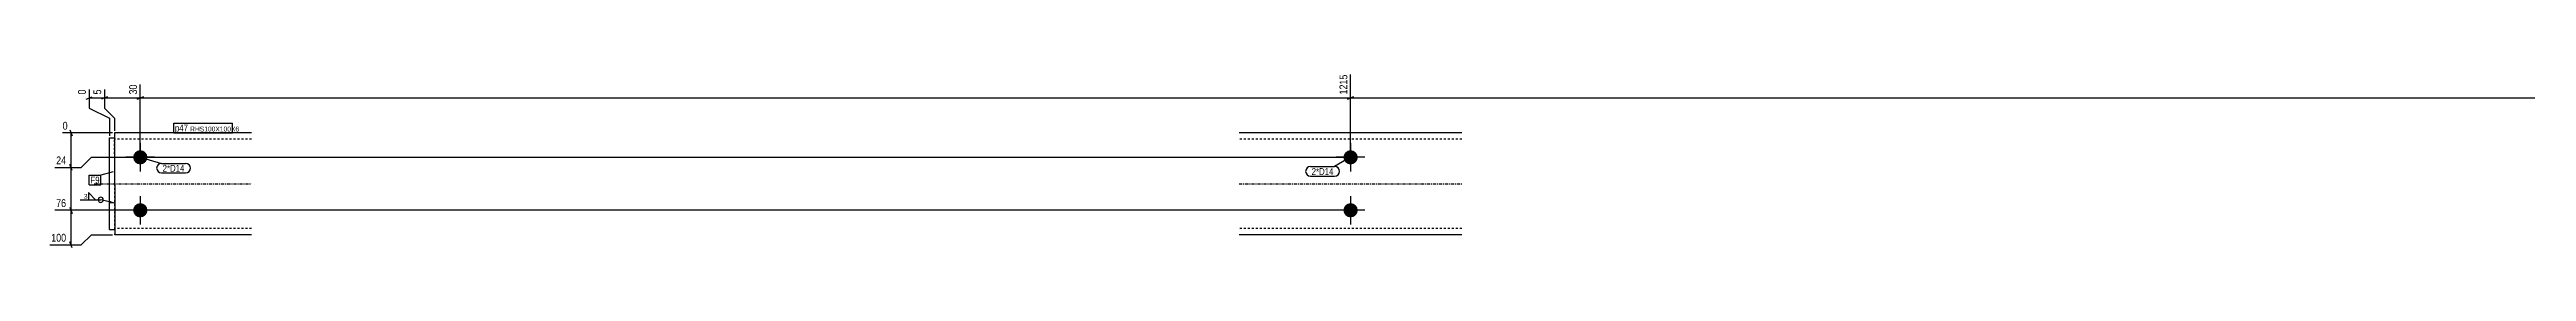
# Model space of a CAD drawing. Header units: millimetres. Extents: x 5 to 26005, y 5 to 648.
# Drawn here: x 5 to 2430, y 5 to 177 of the extents above; entities that cross this region are included whole.
import ezdxf

# ---------------------------------------------------------------- set-up
doc = ezdxf.new("R2010")
doc.units = ezdxf.units.MM
doc.linetypes.add('DXK_LINE_DOT2', pattern=[3.9198, 1.9599, -1.9599])
doc.linetypes.add('DXK_LINE_DOT3', pattern=[5.9187, 2.979, -0.9799, 0.9799, -0.9799])
for name, color, linetype in [('MÅLSÆTNING', 7, 'Continuous'), ('STÅL', 7, 'Continuous'), ('TEKST', 7, 'Continuous')]:
    doc.layers.add(name, color=color, linetype=linetype)
doc.styles.add('Arial Narrow', font='ARIALN.TTF', dxfattribs={"height": 0.2})

msp = doc.modelspace()

# ---------------------------------------------------------------- hatches: boundary and pattern name
at = {"layer": 'STÅL', "linetype": 'Continuous'}
for points in [[(93.5, 86.8, -1), (93.5, 100.8, -1)], [(1278.4, 86.8, -1), (1278.4, 100.8, -1)], [(93.5, 34.8, -1), (93.5, 48.8, -1)], [(1278.4, 34.8, -1), (1278.4, 48.8, -1)]]:
    msp.add_hatch(color=96, dxfattribs=at).paths.add_polyline_path(points)
at = {"layer": 'TEKST', "linetype": 'Continuous'}
msp.add_hatch(color=3, dxfattribs=at).paths.add_polyline_path([(63.9, 51.1), (68.5, 48.7), (63.3, 48.7)])

# ---------------------------------------------------------------- linework, layer by layer
at = {"layer": 'MÅLSÆTNING', "color": 7, "linetype": 'Continuous'}
for p, q in [((1278.4, 95.8), (1278.4, 175)), ((1278.4, 95.8), (1278.4, 175)), ((40.4, 150.9), (46.4, 153.3)), ((43.4, 160.3), (43.4, 142.1)), ((43.4, 152.1), (58.4, 152.1)), ((61.4, 153.3), (55.4, 150.9)), ((58.4, 160.3), (58.4, 142.1)), ((90.5, 150.9), (96.5, 153.3)), ((93.5, 95.8), (93.5, 165.2)), ((1281.4, 153.3), (1275.4, 150.9)), ((1275.4, 150.9), (1281.4, 153.3)), ((1278.4, 152.1), (3343.4, 152.1)), ((43.4, 142.1), (63.4, 132.1)), ((58.4, 142.1), (68.4, 132.1)), ((63.4, 132.1), (63.4, 114.8)), ((68.4, 132.1), (68.4, 119.8)), ((68.4, 132.1), (68.4, 119.8)), ((66.4, 117.8), (17.5, 117.8)), ((24.5, 120.8), (26.9, 114.8)), ((25.7, 83.8), (25.7, 117.8)), ((9.7, 83.8), (35.7, 83.8)), ((9.7, 83.8), (35.7, 83.8)), ((26.9, 80.8), (24.5, 86.8)), ((26.9, 80.8), (24.5, 86.8)), ((35.7, 83.8), (45.7, 93.8)), ((35.7, 83.8), (45.7, 93.8)), ((45.7, 93.8), (1276.4, 93.8)), ((45.7, 93.8), (1276.4, 93.8)), ((1276.4, 41.8), (9.7, 41.8)), ((24.5, 44.8), (26.9, 38.8)), ((25.7, 7.8), (25.7, 41.8)), ((4.8, 7.8), (35.7, 7.8)), ((26.9, 4.8), (24.5, 10.8)), ((35.7, 7.8), (45.7, 17.8)), ((45.7, 17.8), (66.4, 17.8))]:
    msp.add_line(p, q, dxfattribs=at)
at = {"layer": 'STÅL', "color": 2, "linetype": 'Continuous'}
for p, q in [((63.5, 22.8), (63.4, 112.8)), ((63.4, 112.8), (68.4, 112.8)), ((202.5, 117.8), (68.4, 117.8)), ((68.4, 117.8), (68.5, 18.7)), ((1387.4, 117.8), (1169.4, 117.8)), ((63.5, 22.8), (68.5, 22.8)), ((68.5, 17.8), (68.5, 18.7)), ((202.5, 17.8), (68.5, 17.8)), ((1387.4, 17.8), (1169.4, 17.8))]:
    msp.add_line(p, q, dxfattribs=at)
at = {"layer": 'STÅL', "color": 7, "linetype": 'DXK_LINE_DOT2'}
for p, q in [((68.5, 22.8), (68.4, 112.8)), ((202.5, 111.8), (68.4, 111.8)), ((1387.4, 111.8), (1169.4, 111.8)), ((68.5, 23.8), (68.5, 24.3)), ((202.5, 23.8), (68.5, 23.8)), ((1387.4, 23.8), (1169.4, 23.8))]:
    msp.add_line(p, q, dxfattribs=at)
at = {"layer": 'STÅL', "color": 96, "linetype": 'Continuous'}
for p, q in [((93.5, 107.8), (93.5, 79.8)), ((1278.4, 107.8), (1278.4, 79.8)), ((107.5, 93.8), (79.5, 93.8)), ((1292.4, 93.8), (1264.4, 93.8)), ((93.5, 55.8), (93.5, 27.8)), ((1278.4, 55.8), (1278.4, 27.8)), ((107.5, 41.8), (79.5, 41.8)), ((1292.4, 41.8), (1264.4, 41.8))]:
    msp.add_line(p, q, dxfattribs=at)
at = {"layer": 'STÅL', "color": 7, "linetype": 'DXK_LINE_DOT3'}
for p, q in [((48.5, 67.8), (202.5, 67.8)), ((1169.4, 67.8), (1387.4, 67.8))]:
    msp.add_line(p, q, dxfattribs=at)
at = {"layer": 'TEKST', "color": 3, "linetype": 'Continuous'}
msp.add_line((68.5, 48.7), (54.8, 52.1), dxfattribs=at)
msp.add_arc((54.8, 52.1), 2.5, 270, 90, dxfattribs=at)

# ---------------------------------------------------------------- next in the draw order: wipeouts: each hides what was drawn before it
at = {"color": 0, "linetype": 'Continuous'}
for points in [[(56.8, 161.9), (45.6, 161.9), (45.6, 153.9), (56.8, 153.9)], [(23.9, 119.4), (23.9, 130.6), (15.9, 130.6), (15.9, 119.4)], [(22.5, 43.4), (22.5, 54.6), (9.5, 54.6), (9.5, 43.4)], [(22.5, 9.4), (22.5, 20.6), (4.7, 20.6), (4.7, 9.4)]]:
    msp.add_wipeout(points, dxfattribs=at).dxf.layer = 'MÅLSÆTNING'
at = {"color": 0}
for points in [[(140.2, 119.2), (140.2, 126.2), (127.4, 126.2), (127.4, 119.2)], [(136.7, 79.7), (136.7, 86.7), (115.4, 86.7), (115.4, 79.7)], [(1261.6, 76.5), (1261.6, 83.5), (1240.3, 83.5), (1240.3, 76.5)]]:
    msp.add_wipeout(points, dxfattribs=at).dxf.layer = 'TEKST'

# ---------------------------------------------------------------- next in the draw order: linework, layer by layer
at = {"layer": 'MÅLSÆTNING', "color": 7, "linetype": 'Continuous'}
for p, q in [((61.4, 153.3), (55.4, 150.9)), ((58.4, 160.3), (58.4, 142.1)), ((58.4, 152.1), (93.5, 152.1)), ((58.4, 142.1), (68.4, 132.1)), ((25.7, 41.8), (25.7, 83.8)), ((1276.4, 41.8), (9.7, 41.8)), ((24.5, 44.8), (26.9, 38.8))]:
    msp.add_line(p, q, dxfattribs=at)

# ---------------------------------------------------------------- next in the draw order: texts
at = {"layer": 'MÅLSÆTNING', "color": 3, "linetype": 'Continuous', "style": 'Arial Narrow'}
for s, p in [('0', (17.5, 121)), ('76', (11.1, 45)), ('100', (6.3, 11))]:
    msp.add_text(s, height=7.64, dxfattribs=at).set_placement(p)

# ---------------------------------------------------------------- next in the draw order: wipeouts: each hides what was drawn before it
at = {"color": 0, "linetype": 'Continuous'}
msp.add_wipeout([(41.8, 161.9), (30.6, 161.9), (30.6, 153.9), (41.8, 153.9)], dxfattribs=at).dxf.layer = 'MÅLSÆTNING'
at = {"color": 0}
for points in [[(140.2, 119.2), (140.2, 126.2), (127.4, 126.2), (127.4, 119.2)], [(136.7, 79.7), (136.7, 86.7), (115.4, 86.7), (115.4, 79.7)], [(1261.6, 76.5), (1261.6, 83.5), (1240.3, 83.5), (1240.3, 76.5)]]:
    msp.add_wipeout(points, dxfattribs=at).dxf.layer = 'TEKST'

# ---------------------------------------------------------------- next in the draw order: linework, layer by layer
at = {"layer": 'TEKST', "color": 7, "linetype": 'Continuous'}
for p, q in [((126.2, 118), (126.2, 127.4)), ((93.5, 93.8), (114.2, 87.9)), ((114.2, 87.9), (137.9, 87.9)), ((114.2, 78.5), (137.9, 78.5)), ((1239.1, 84.7), (1262.8, 84.7)), ((1239.1, 75.3), (1262.8, 75.3)), ((1278.4, 93.8), (1262.8, 84.7))]:
    msp.add_line(p, q, dxfattribs=at)
for centre, start, end in [((114.2, 83.2), 90, 270), ((137.9, 83.2), 270, 90), ((1239.1, 80), 90, 270), ((1262.8, 80), 270, 90)]:
    msp.add_arc(centre, 4.7, start, end, dxfattribs=at)

# ---------------------------------------------------------------- next in the draw order: texts
at = {"layer": 'MÅLSÆTNING', "color": 3, "linetype": 'Continuous', "style": 'Arial Narrow'}
for s, p in [('0', (40.2, 155.5)), ('5', (55.2, 155.5))]:
    msp.add_text(s, height=7.64, rotation=90.0002, dxfattribs=at).set_placement(p)
at = {"layer": 'TEKST', "color": 3, "style": 'Arial Narrow'}
for p in [(115.4, 79.7), (1240.3, 76.5)]:
    msp.add_text('2*D14', height=6.68, dxfattribs=at).set_placement(p)

# ---------------------------------------------------------------- next in the draw order: wipeouts: each hides what was drawn before it
at = {"color": 0, "linetype": 'Continuous'}
for points in [[(91.9, 166.8), (80.7, 166.8), (80.7, 153.9), (91.9, 153.9)], [(22.5, 85.4), (22.5, 96.6), (9.5, 96.6), (9.5, 85.4)]]:
    msp.add_wipeout(points, dxfattribs=at).dxf.layer = 'MÅLSÆTNING'
at = {"color": 0}
for points in [[(182.5, 119.2), (182.5, 124.2), (142.3, 124.2), (142.3, 119.2)], [(41.7, 52.7), (41.7, 58.5), (37.8, 58.5), (37.8, 52.7)]]:
    msp.add_wipeout(points, dxfattribs=at).dxf.layer = 'TEKST'

# ---------------------------------------------------------------- next in the draw order: linework, layer by layer
at = {"layer": 'MÅLSÆTNING', "color": 7, "linetype": 'Continuous'}
for p, q in [((96.5, 153.3), (90.5, 150.9)), ((93.5, 95.8), (93.5, 165.2)), ((93.5, 152.1), (1278.4, 152.1))]:
    msp.add_line(p, q, dxfattribs=at)
at = {"layer": 'TEKST', "color": 3, "linetype": 'Continuous'}
for p, q in [((34.7, 52.1), (54.8, 52.1)), ((49.8, 52.1), (42.7, 59.2)), ((42.7, 59.2), (42.7, 52.1)), ((42.7, 52.1), (49.8, 52.1))]:
    msp.add_line(p, q, dxfattribs=at)
msp.add_arc((54.8, 52.1), 2.5, 90, 270, dxfattribs=at)

# ---------------------------------------------------------------- next in the draw order: texts
at = {"layer": 'MÅLSÆTNING', "color": 3, "linetype": 'Continuous', "style": 'Arial Narrow'}
msp.add_text('30', height=7.64, rotation=90.0002, dxfattribs=at).set_placement((90.3, 155.5))
msp.add_text('24', height=7.64, dxfattribs=at).set_placement((11.1, 87))
at = {"layer": 'TEKST', "color": 3, "style": 'Arial Narrow'}
msp.add_text('3', height=4.77, dxfattribs=at).set_placement((38.2, 53.1))

# ---------------------------------------------------------------- next in the draw order: wipeouts: each hides what was drawn before it
at = {"color": 0}
msp.add_wipeout([(182.5, 119.2), (182.5, 124.2), (142.3, 124.2), (142.3, 119.2)], dxfattribs=at).dxf.layer = 'TEKST'

# ---------------------------------------------------------------- next in the draw order: linework, layer by layer
at = {"layer": 'TEKST', "color": 7, "linetype": 'Continuous'}
for p, q in [((126.2, 127.4), (183.7, 127.4)), ((183.7, 118), (183.7, 127.4)), ((126.2, 118), (183.7, 118))]:
    msp.add_line(p, q, dxfattribs=at)

# ---------------------------------------------------------------- next in the draw order: texts
at = {"layer": 'TEKST', "color": 3, "style": 'Arial Narrow'}
for s, height, p in [('p47', 6.68, (127.4, 119.2)), ('RHS100X100X6', 4.772, (142.3, 119.2))]:
    msp.add_text(s, height=height, dxfattribs=at).set_placement(p)

# ---------------------------------------------------------------- next in the draw order: wipeouts: each hides what was drawn before it
at = {"color": 0, "linetype": 'Continuous'}
msp.add_wipeout([(1276.8, 176.6), (1265.6, 176.6), (1265.6, 153.9), (1276.8, 153.9)], dxfattribs=at).dxf.layer = 'MÅLSÆTNING'
at = {"color": 0}
msp.add_wipeout([(53.6, 68.1), (53.6, 75.1), (44.7, 75.1), (44.7, 68.1)], dxfattribs=at).dxf.layer = 'TEKST'

# ---------------------------------------------------------------- next in the draw order: texts
at = {"layer": 'MÅLSÆTNING', "color": 3, "linetype": 'Continuous', "style": 'Arial Narrow'}
msp.add_text('1215', height=7.64, rotation=90.0002, dxfattribs=at).set_placement((1275.2, 155.5))

# ---------------------------------------------------------------- next in the draw order: wipeouts: each hides what was drawn before it
at = {"color": 0}
msp.add_wipeout([(53.6, 68.1), (53.6, 75.1), (44.7, 75.1), (44.7, 68.1)], dxfattribs=at).dxf.layer = 'TEKST'

# ---------------------------------------------------------------- next in the draw order: linework, layer by layer
at = {"layer": 'TEKST', "color": 7, "linetype": 'Continuous'}
for p, q in [((43.5, 76.3), (54.8, 76.3)), ((43.5, 66.9), (43.5, 76.3)), ((66.9, 79.5), (54.8, 76.3)), ((54.8, 66.9), (54.8, 76.3)), ((43.5, 66.9), (54.8, 66.9))]:
    msp.add_line(p, q, dxfattribs=at)

# ---------------------------------------------------------------- next in the draw order: texts
at = {"layer": 'TEKST', "color": 3, "style": 'Arial Narrow'}
msp.add_text('F9', height=6.68, dxfattribs=at).set_placement((44.7, 68.1))

doc.saveas('drawing.dxf')
